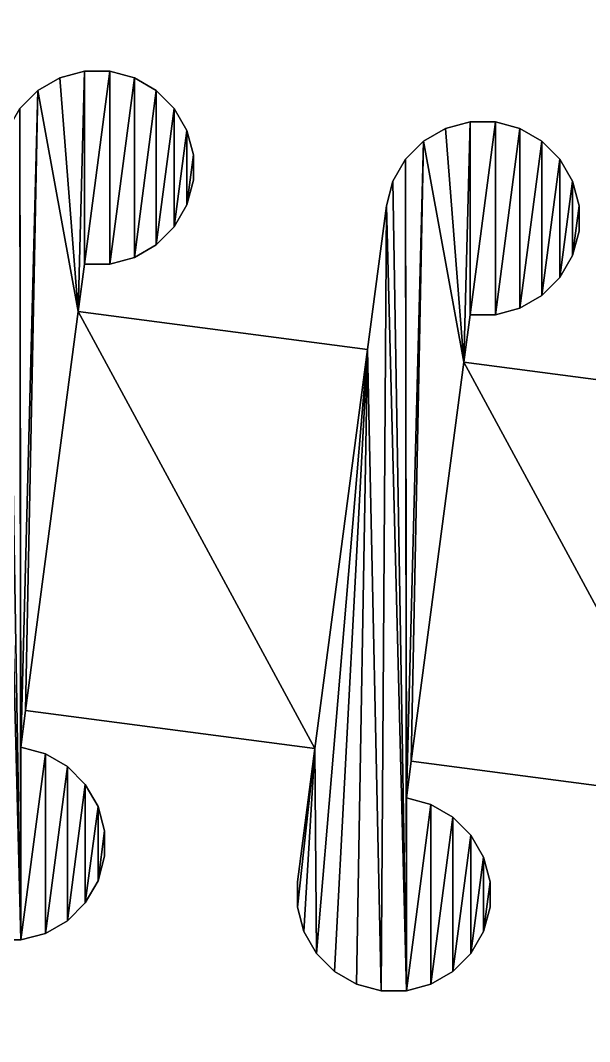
# Model space of a CAD drawing. Extents: x 0 to 187, y 0 to 177.
# Drawn here: x 27.15 to 44.71, y 0.05 to 31.54 of the extents above; entities that cross this region are included whole.
import ezdxf

# ---------------------------------------------------------------- set-up
doc = ezdxf.new("R2010")
doc.units = 0
doc.header["$LTSCALE"] = 25.4
doc.layers.get('0').update_dxf_attribs({"color": 13, "linetype": 'CONTINUOUS'})

# ---------------------------------------------------------------- blocks, each defined once
blk = doc.blocks.new('MASK_STRAP_4')
at = {"color": 0}
for p, q in [((29.122, 29.978), (29.122, 29.978, 2)), ((29.122, 29.978), (29.122, 29.978, 2)), ((29.905, 29.978), (29.905, 29.978, 2)), ((29.905, 29.978), (29.905, 29.978, 2)), ((28.366, 29.776), (28.366, 29.776, 2)), ((28.366, 29.776), (28.366, 29.776, 2)), ((30.662, 29.776), (30.662, 29.776, 2)), ((30.662, 29.776), (30.662, 29.776, 2)), ((27.687, 29.384), (27.687, 29.384, 2)), ((27.687, 29.384), (27.687, 29.384, 2)), ((31.34, 29.384), (31.34, 29.384, 2)), ((31.34, 29.384), (31.34, 29.384, 2)), ((31.894, 28.83), (31.894, 28.83, 2)), ((31.894, 28.83), (31.894, 28.83, 2)), ((41.019, 28.412), (41.019, 28.412, 2)), ((41.019, 28.412), (41.019, 28.412, 2)), ((41.803, 28.412), (41.803, 28.412, 2)), ((41.803, 28.412), (41.803, 28.412, 2)), ((32.285, 28.152), (32.285, 28.152, 2)), ((32.285, 28.152), (32.285, 28.152, 2)), ((40.263, 28.209), (40.263, 28.209, 2)), ((40.263, 28.209), (40.263, 28.209, 2)), ((42.559, 28.209), (42.559, 28.209, 2)), ((42.559, 28.209), (42.559, 28.209, 2)), ((39.585, 27.818), (39.585, 27.818, 2)), ((39.585, 27.818), (39.585, 27.818, 2)), ((43.237, 27.818), (43.237, 27.818, 2)), ((43.237, 27.818), (43.237, 27.818, 2)), ((32.488, 27.396), (32.488, 27.396, 2)), ((32.488, 27.396), (32.488, 27.396, 2)), ((39.031, 27.264), (39.031, 27.264, 2)), ((39.031, 27.264), (39.031, 27.264, 2)), ((43.791, 27.264), (43.791, 27.264, 2)), ((43.791, 27.264), (43.791, 27.264, 2)), ((32.488, 26.613), (32.488, 26.613, 2)), ((32.488, 26.613), (32.488, 26.613, 2)), ((38.639, 26.586), (38.639, 26.586, 2)), ((38.639, 26.586), (38.639, 26.586, 2)), ((44.183, 26.586), (44.183, 26.586, 2)), ((44.183, 26.586), (44.183, 26.586, 2)), ((32.285, 25.856), (32.285, 25.856, 2)), ((32.285, 25.856), (32.285, 25.856, 2)), ((38.437, 25.829), (38.437, 25.829, 2)), ((38.437, 25.829), (38.437, 25.829, 2)), ((44.385, 25.829), (44.385, 25.829, 2)), ((44.385, 25.829), (44.385, 25.829, 2)), ((31.894, 25.178), (31.894, 25.178, 2)), ((31.894, 25.178), (31.894, 25.178, 2)), ((44.385, 25.046), (44.385, 25.046, 2)), ((44.385, 25.046), (44.385, 25.046, 2)), ((31.34, 24.624), (31.34, 24.624, 2)), ((31.34, 24.624), (31.34, 24.624, 2)), ((44.183, 24.29), (44.183, 24.29, 2)), ((44.183, 24.29), (44.183, 24.29, 2)), ((29.122, 24.03), (29.122, 24.03, 2)), ((29.122, 24.03), (29.122, 24.03, 2)), ((29.905, 24.03), (29.905, 24.03, 2)), ((29.905, 24.03), (29.905, 24.03, 2)), ((30.662, 24.232), (30.662, 24.232, 2)), ((30.662, 24.232), (30.662, 24.232, 2)), ((43.791, 23.612), (43.791, 23.612, 2)), ((43.791, 23.612), (43.791, 23.612, 2)), ((43.237, 23.058), (43.237, 23.058, 2)), ((43.237, 23.058), (43.237, 23.058, 2)), ((28.929, 22.566, 1), (27.309, 10.261, 1)), ((28.929, 22.566, 2), (27.309, 10.261, 2)), ((28.929, 22.566, 2), (27.309, 10.261, 2)), ((28.929, 22.566, 1), (27.309, 10.261, 1)), ((28.929, 22.566), (28.929, 22.566, 1)), ((28.929, 22.566), (28.929, 22.566, 1)), ((41.019, 22.463), (41.019, 22.463, 2)), ((41.019, 22.463), (41.019, 22.463, 2)), ((41.803, 22.463), (41.803, 22.463, 2)), ((41.803, 22.463), (41.803, 22.463, 2)), ((42.559, 22.666), (42.559, 22.666, 2)), ((42.559, 22.666), (42.559, 22.666, 2)), ((37.853, 21.394, 1), (36.233, 9.09, 1)), ((37.853, 21.394, 2), (36.233, 9.09, 2)), ((37.853, 21.394, 1), (36.233, 9.09, 1)), ((37.853, 21.394, 2), (36.233, 9.09, 2)), ((37.853, 21.394), (37.853, 21.394, 1)), ((37.853, 21.394), (37.853, 21.394, 1)), ((40.827, 21.004, 1), (39.207, 8.699, 1)), ((40.827, 21.004, 2), (39.207, 8.699, 2)), ((40.827, 21.004, 2), (39.207, 8.699, 2)), ((40.827, 21.004, 1), (39.207, 8.699, 1)), ((40.827, 21.004), (40.827, 21.004, 1)), ((40.827, 21.004), (40.827, 21.004, 1)), ((27.309, 10.261), (27.309, 10.261, 1)), ((27.309, 10.261), (27.309, 10.261, 1)), ((27.161, 9.13), (27.161, 9.13, 2)), ((27.161, 9.13), (27.161, 9.13, 2)), ((27.917, 8.928), (27.917, 8.928, 2)), ((27.917, 8.928), (27.917, 8.928, 2)), ((36.233, 9.09), (36.233, 9.09, 1)), ((36.233, 9.09), (36.233, 9.09, 1)), ((28.595, 8.536), (28.595, 8.536, 2)), ((28.595, 8.536), (28.595, 8.536, 2)), ((39.207, 8.699), (39.207, 8.699, 1)), ((39.207, 8.699), (39.207, 8.699, 1)), ((29.149, 7.982), (29.149, 7.982, 2)), ((29.149, 7.982), (29.149, 7.982, 2)), ((39.058, 7.564), (39.058, 7.564, 2)), ((39.058, 7.564), (39.058, 7.564, 2)), ((29.541, 7.304), (29.541, 7.304, 2)), ((29.541, 7.304), (29.541, 7.304, 2)), ((39.814, 7.361), (39.814, 7.361, 2)), ((39.814, 7.361), (39.814, 7.361, 2)), ((40.493, 6.97), (40.493, 6.97, 2)), ((40.493, 6.97), (40.493, 6.97, 2)), ((29.743, 6.547), (29.743, 6.547, 2)), ((29.743, 6.547), (29.743, 6.547, 2)), ((41.046, 6.416), (41.046, 6.416, 2)), ((41.046, 6.416), (41.046, 6.416, 2)), ((29.743, 5.764), (29.743, 5.764, 2)), ((29.743, 5.764), (29.743, 5.764, 2)), ((41.438, 5.738), (41.438, 5.738, 2)), ((41.438, 5.738), (41.438, 5.738, 2)), ((29.541, 5.008), (29.541, 5.008, 2)), ((29.541, 5.008), (29.541, 5.008, 2)), ((35.692, 4.981), (35.692, 4.981, 2)), ((35.692, 4.981), (35.692, 4.981, 2)), ((41.641, 4.981), (41.641, 4.981, 2)), ((41.641, 4.981), (41.641, 4.981, 2)), ((29.149, 4.33), (29.149, 4.33, 2)), ((29.149, 4.33), (29.149, 4.33, 2)), ((35.692, 4.198), (35.692, 4.198, 2)), ((35.692, 4.198), (35.692, 4.198, 2)), ((41.641, 4.198), (41.641, 4.198, 2)), ((41.641, 4.198), (41.641, 4.198, 2)), ((28.595, 3.776), (28.595, 3.776, 2)), ((28.595, 3.776), (28.595, 3.776, 2)), ((27.161, 3.182), (27.161, 3.182, 2)), ((27.161, 3.182), (27.161, 3.182, 2)), ((27.917, 3.384), (27.917, 3.384, 2)), ((27.917, 3.384), (27.917, 3.384, 2)), ((35.895, 3.442), (35.895, 3.442, 2)), ((35.895, 3.442), (35.895, 3.442, 2)), ((41.438, 3.442), (41.438, 3.442, 2)), ((41.438, 3.442), (41.438, 3.442, 2)), ((36.286, 2.763), (36.286, 2.763, 2)), ((36.286, 2.763), (36.286, 2.763, 2)), ((41.046, 2.763), (41.046, 2.763, 2)), ((41.046, 2.763), (41.046, 2.763, 2)), ((36.84, 2.21), (36.84, 2.21, 2)), ((36.84, 2.21), (36.84, 2.21, 2)), ((40.493, 2.21), (40.493, 2.21, 2)), ((40.493, 2.21), (40.493, 2.21, 2)), ((37.518, 1.818), (37.518, 1.818, 2)), ((37.518, 1.818), (37.518, 1.818, 2)), ((38.275, 1.615), (38.275, 1.615, 2)), ((38.275, 1.615), (38.275, 1.615, 2)), ((39.058, 1.615), (39.058, 1.615, 2)), ((39.058, 1.615), (39.058, 1.615, 2)), ((39.814, 1.818), (39.814, 1.818, 2)), ((39.814, 1.818), (39.814, 1.818, 2))]:
    blk.add_line(p, q, dxfattribs=at)
mesh = blk.add_polyface(dxfattribs=at)
corners = [(17.225, 31.545), (17.031, 24.128), (16.468, 31.342), (17.225, 25.596), (18.008, 31.545), (18.008, 25.596), (18.764, 31.342), (18.764, 25.799), (19.443, 30.95), (19.443, 26.19), (19.996, 30.397), (19.996, 26.744), (20.388, 29.718), (20.388, 27.422), (20.591, 28.962), (20.591, 28.179), (29.122, 29.978), (28.929, 22.566), (28.366, 29.776), (29.122, 24.03), (29.905, 29.978), (29.905, 24.03), (30.662, 29.776), (30.662, 24.232), (31.34, 29.384), (31.34, 24.624), (31.894, 28.83), (31.894, 25.178), (15.412, 11.823), (24.335, 10.652), (25.955, 22.956), (24.389, 4.33), (24.943, 3.776), (25.621, 3.384), (26.377, 3.182), (26.539, 27.396), (27.161, 3.182), (26.742, 28.152), (27.134, 28.83), (27.161, 9.13), (27.917, 8.928), (27.917, 3.384), (28.595, 8.536), (28.595, 3.776), (29.149, 7.982), (29.149, 4.33), (29.541, 7.304), (29.541, 5.008), (29.743, 6.547), (29.743, 5.764), (23.795, 5.764), (23.795, 6.547), (23.997, 5.008), (27.687, 29.384), (27.309, 10.261), (36.233, 9.09), (16.02, 4.951), (16.698, 10.102), (16.698, 5.342), (17.252, 9.549), (17.252, 5.896), (17.643, 8.87), (17.643, 6.574), (17.846, 8.114), (17.846, 7.331)]
mesh.append_faces([[corners[k] for k in face] for face in [(13, 14, 15), (47, 48, 49), (29, 50, 51), (62, 63, 64)]], dxfattribs={"vtx0": -1, "color": 0})
mesh.append_faces([[corners[k] for k in face] for face in [(0, 1, 2), (1, 0, 3), (3, 4, 5), (5, 6, 7), (7, 8, 9), (9, 10, 11), (11, 12, 13), (16, 17, 18), (17, 16, 19), (19, 20, 21), (21, 22, 23), (23, 24, 25), (25, 26, 27), (28, 1, 29), (31, 30, 32), (32, 30, 33), (33, 30, 34), (34, 35, 36), (36, 40, 41), (41, 42, 43), (43, 44, 45), (45, 46, 47), (50, 29, 52), (52, 29, 31), (53, 39, 38), (39, 53, 54), (54, 17, 55), (56, 57, 58), (58, 59, 60), (60, 61, 62)]], dxfattribs={"vtx0": -1, "vtx1": -1, "color": 0})
mesh.append_faces([[corners[k] for k in face] for face in [(29, 30, 31), (36, 38, 39), (54, 53, 17)]], dxfattribs={"vtx0": -1, "vtx1": -1, "vtx2": -1, "color": 0})
mesh.append_faces([[corners[k] for k in face] for face in [(3, 0, 4), (5, 4, 6), (7, 6, 8), (9, 8, 10), (11, 10, 12), (13, 12, 14), (19, 16, 20), (21, 20, 22), (23, 22, 24), (25, 24, 26), (29, 1, 30), (34, 30, 35), (36, 35, 37), (36, 37, 38), (36, 39, 40), (41, 40, 42), (43, 42, 44), (45, 44, 46), (47, 46, 48), (17, 53, 18), (58, 57, 59), (60, 59, 61), (62, 61, 63)]], dxfattribs={"vtx0": -1, "vtx2": -1, "color": 0})
mesh = blk.add_polyface(dxfattribs=at)
corners = [(27.161, 9.13, 2), (27.687, 29.384, 2), (27.134, 28.83, 2), (27.309, 10.261, 2), (28.929, 22.566, 2), (28.366, 29.776, 2), (29.122, 29.978, 2), (29.122, 24.03, 2), (29.905, 29.978, 2), (29.905, 24.03, 2), (30.662, 29.776, 2), (30.662, 24.232, 2), (31.34, 29.384, 2), (31.34, 24.624, 2), (31.894, 28.83, 2), (31.894, 25.178, 2), (32.285, 28.152, 2), (32.285, 25.856, 2), (32.488, 27.396, 2), (32.488, 26.613, 2), (23.795, 5.764, 2), (24.335, 10.652, 2), (23.795, 6.547, 2), (23.997, 5.008, 2), (24.389, 4.33, 2), (25.955, 22.956, 2), (24.943, 3.776, 2), (25.621, 3.384, 2), (26.377, 3.182, 2), (26.539, 27.396, 2), (27.161, 3.182, 2), (26.742, 28.152, 2), (27.917, 8.928, 2), (27.917, 3.384, 2), (28.595, 8.536, 2), (28.595, 3.776, 2), (29.149, 7.982, 2), (29.149, 4.33, 2), (29.541, 7.304, 2), (29.541, 5.008, 2), (29.743, 6.547, 2), (29.743, 5.764, 2)]
mesh.append_faces([[corners[k] for k in face] for face in [(18, 17, 19), (20, 21, 22), (40, 39, 41)]], dxfattribs={"vtx0": -1, "color": 0})
mesh.append_faces([[corners[k] for k in face] for face in [(1, 4, 5), (5, 4, 6), (6, 7, 8), (8, 9, 10), (10, 11, 12), (12, 13, 14), (14, 15, 16), (16, 17, 18), (21, 24, 25), (25, 28, 29), (29, 30, 31), (31, 30, 2), (0, 30, 32), (32, 33, 34), (34, 35, 36), (36, 37, 38), (38, 39, 40)]], dxfattribs={"vtx0": -1, "vtx1": -1, "color": 0})
mesh.append_faces([[corners[k] for k in face] for face in [(2, 30, 0)]], dxfattribs={"vtx0": -1, "vtx1": -1, "vtx2": -1, "color": 0})
mesh.append_faces([[corners[k] for k in face] for face in [(0, 1, 2), (1, 0, 3), (1, 3, 4), (6, 4, 7), (8, 7, 9), (10, 9, 11), (12, 11, 13), (14, 13, 15), (16, 15, 17), (21, 20, 23), (21, 23, 24), (25, 24, 26), (25, 26, 27), (25, 27, 28), (29, 28, 30), (32, 30, 33), (34, 33, 35), (36, 35, 37), (38, 37, 39)]], dxfattribs={"vtx0": -1, "vtx2": -1, "color": 0})
mesh = blk.add_polyface(dxfattribs=at)
corners = [(28.366, 29.776, 2), (29.122, 29.978), (28.366, 29.776), (29.122, 29.978, 2)]
mesh.append_faces([[corners[k] for k in face] for face in [(0, 1, 2), (1, 0, 3)]], dxfattribs={"vtx0": -1, "color": 0})
mesh = blk.add_polyface(dxfattribs=at)
corners = [(29.122, 29.978, 2), (29.905, 29.978), (29.122, 29.978), (29.905, 29.978, 2)]
mesh.append_faces([[corners[k] for k in face] for face in [(0, 1, 2), (1, 0, 3)]], dxfattribs={"vtx0": -1, "color": 0})
mesh = blk.add_polyface(dxfattribs=at)
corners = [(29.905, 29.978, 2), (30.662, 29.776), (29.905, 29.978), (30.662, 29.776, 2)]
mesh.append_faces([[corners[k] for k in face] for face in [(0, 1, 2), (1, 0, 3)]], dxfattribs={"vtx0": -1, "color": 0})
mesh = blk.add_polyface(dxfattribs=at)
corners = [(27.687, 29.384, 2), (28.366, 29.776), (27.687, 29.384), (28.366, 29.776, 2)]
mesh.append_faces([[corners[k] for k in face] for face in [(0, 1, 2), (1, 0, 3)]], dxfattribs={"vtx0": -1, "color": 0})
mesh = blk.add_polyface(dxfattribs=at)
corners = [(30.662, 29.776, 2), (31.34, 29.384), (30.662, 29.776), (31.34, 29.384, 2)]
mesh.append_faces([[corners[k] for k in face] for face in [(0, 1, 2), (1, 0, 3)]], dxfattribs={"vtx0": -1, "color": 0})
mesh = blk.add_polyface(dxfattribs=at)
corners = [(27.687, 29.384, 2), (27.134, 28.83), (27.134, 28.83, 2), (27.687, 29.384)]
mesh.append_faces([[corners[k] for k in face] for face in [(0, 1, 2), (1, 0, 3)]], dxfattribs={"vtx0": -1, "color": 0})
mesh = blk.add_polyface(dxfattribs=at)
corners = [(31.34, 29.384, 2), (31.894, 28.83), (31.34, 29.384), (31.894, 28.83, 2)]
mesh.append_faces([[corners[k] for k in face] for face in [(0, 1, 2), (1, 0, 3)]], dxfattribs={"vtx0": -1, "color": 0})
mesh = blk.add_polyface(dxfattribs=at)
corners = [(31.894, 25.178), (31.894, 28.83), (32.285, 28.152), (32.285, 25.856), (32.488, 27.396), (32.488, 26.613), (41.019, 28.412), (40.827, 21.004), (40.263, 28.209), (41.019, 22.463), (41.803, 28.412), (41.803, 22.463), (42.559, 28.209), (42.559, 22.666), (43.237, 27.818), (43.237, 23.058), (43.791, 27.264), (43.791, 23.612), (44.183, 26.586), (44.183, 24.29), (44.385, 25.829), (44.385, 25.046), (36.233, 9.09), (28.929, 22.566), (37.853, 21.394), (36.286, 2.763), (36.84, 2.21), (37.518, 1.818), (38.275, 1.615), (38.437, 25.829), (39.058, 1.615), (38.639, 26.586), (39.031, 27.264), (39.058, 7.564), (39.814, 7.361), (39.814, 1.818), (40.493, 6.97), (40.493, 2.21), (41.046, 6.416), (41.046, 2.763), (41.438, 5.738), (41.438, 3.442), (41.641, 4.981), (41.641, 4.198), (35.692, 4.198), (35.692, 4.981), (35.895, 3.442), (39.585, 27.818), (39.207, 8.699), (48.131, 7.527), (49.751, 19.832), (48.184, 1.197), (48.737, 0.643), (49.416, 0.252), (50.172, 0.049), (50.334, 24.263), (50.955, 0.049), (50.537, 25.02), (50.928, 25.698), (50.955, 5.998), (47.589, 2.632), (47.589, 3.415), (47.792, 1.875)]
mesh.append_faces([[corners[k] for k in face] for face in [(3, 4, 5), (19, 20, 21), (41, 42, 43), (22, 44, 45), (49, 60, 61)]], dxfattribs={"vtx0": -1, "color": 0})
mesh.append_faces([[corners[k] for k in face] for face in [(0, 2, 3), (6, 7, 8), (7, 6, 9), (9, 10, 11), (11, 12, 13), (13, 14, 15), (15, 16, 17), (17, 18, 19), (25, 24, 26), (26, 24, 27), (27, 24, 28), (28, 29, 30), (30, 34, 35), (35, 36, 37), (37, 38, 39), (39, 40, 41), (44, 22, 46), (46, 22, 25), (47, 33, 32), (33, 47, 48), (48, 7, 49), (51, 50, 52), (52, 50, 53), (53, 50, 54), (54, 55, 56), (60, 49, 62), (62, 49, 51)]], dxfattribs={"vtx0": -1, "vtx1": -1, "color": 0})
mesh.append_faces([[corners[k] for k in face] for face in [(22, 24, 25), (30, 32, 33), (48, 47, 7), (49, 50, 51), (56, 58, 59)]], dxfattribs={"vtx0": -1, "vtx1": -1, "vtx2": -1, "color": 0})
mesh.append_faces([[corners[k] for k in face] for face in [(0, 1, 2), (3, 2, 4), (9, 6, 10), (11, 10, 12), (13, 12, 14), (15, 14, 16), (17, 16, 18), (19, 18, 20), (22, 23, 24), (28, 24, 29), (30, 29, 31), (30, 31, 32), (30, 33, 34), (35, 34, 36), (37, 36, 38), (39, 38, 40), (41, 40, 42), (7, 47, 8), (49, 7, 50), (54, 50, 55), (56, 55, 57), (56, 57, 58)]], dxfattribs={"vtx0": -1, "vtx2": -1, "color": 0})
mesh = blk.add_polyface(dxfattribs=at)
corners = [(31.894, 28.83), (32.285, 28.152, 2), (32.285, 28.152), (31.894, 28.83, 2)]
mesh.append_faces([[corners[k] for k in face] for face in [(0, 1, 2), (1, 0, 3)]], dxfattribs={"vtx0": -1, "color": 0})
mesh = blk.add_polyface(dxfattribs=at)
corners = [(39.058, 7.564, 2), (39.585, 27.818, 2), (39.031, 27.264, 2), (39.207, 8.699, 2), (40.827, 21.004, 2), (40.263, 28.209, 2), (41.019, 28.412, 2), (41.019, 22.463, 2), (41.803, 28.412, 2), (41.803, 22.463, 2), (42.559, 28.209, 2), (42.559, 22.666, 2), (43.237, 27.818, 2), (43.237, 23.058, 2), (43.791, 27.264, 2), (43.791, 23.612, 2), (44.183, 26.586, 2), (44.183, 24.29, 2), (44.385, 25.829, 2), (44.385, 25.046, 2), (35.692, 4.198, 2), (36.233, 9.09, 2), (35.692, 4.981, 2), (35.895, 3.442, 2), (36.286, 2.763, 2), (37.853, 21.394, 2), (36.84, 2.21, 2), (37.518, 1.818, 2), (38.275, 1.615, 2), (38.437, 25.829, 2), (39.058, 1.615, 2), (38.639, 26.586, 2), (39.814, 7.361, 2), (39.814, 1.818, 2), (40.493, 6.97, 2), (40.493, 2.21, 2), (41.046, 6.416, 2), (41.046, 2.763, 2), (41.438, 5.738, 2), (41.438, 3.442, 2), (41.641, 4.981, 2), (41.641, 4.198, 2)]
mesh.append_faces([[corners[k] for k in face] for face in [(18, 17, 19), (20, 21, 22), (40, 39, 41)]], dxfattribs={"vtx0": -1, "color": 0})
mesh.append_faces([[corners[k] for k in face] for face in [(1, 4, 5), (5, 4, 6), (6, 7, 8), (8, 9, 10), (10, 11, 12), (12, 13, 14), (14, 15, 16), (16, 17, 18), (21, 24, 25), (25, 28, 29), (29, 30, 31), (31, 30, 2), (0, 30, 32), (32, 33, 34), (34, 35, 36), (36, 37, 38), (38, 39, 40)]], dxfattribs={"vtx0": -1, "vtx1": -1, "color": 0})
mesh.append_faces([[corners[k] for k in face] for face in [(2, 30, 0)]], dxfattribs={"vtx0": -1, "vtx1": -1, "vtx2": -1, "color": 0})
mesh.append_faces([[corners[k] for k in face] for face in [(0, 1, 2), (1, 0, 3), (1, 3, 4), (6, 4, 7), (8, 7, 9), (10, 9, 11), (12, 11, 13), (14, 13, 15), (16, 15, 17), (21, 20, 23), (21, 23, 24), (25, 24, 26), (25, 26, 27), (25, 27, 28), (29, 28, 30), (32, 30, 33), (34, 33, 35), (36, 35, 37), (38, 37, 39)]], dxfattribs={"vtx0": -1, "vtx2": -1, "color": 0})
mesh = blk.add_polyface(dxfattribs=at)
corners = [(40.263, 28.209, 2), (41.019, 28.412), (40.263, 28.209), (41.019, 28.412, 2)]
mesh.append_faces([[corners[k] for k in face] for face in [(0, 1, 2), (1, 0, 3)]], dxfattribs={"vtx0": -1, "color": 0})
mesh = blk.add_polyface(dxfattribs=at)
corners = [(41.019, 28.412, 2), (41.803, 28.412), (41.019, 28.412), (41.803, 28.412, 2)]
mesh.append_faces([[corners[k] for k in face] for face in [(0, 1, 2), (1, 0, 3)]], dxfattribs={"vtx0": -1, "color": 0})
mesh = blk.add_polyface(dxfattribs=at)
corners = [(41.803, 28.412, 2), (42.559, 28.209), (41.803, 28.412), (42.559, 28.209, 2)]
mesh.append_faces([[corners[k] for k in face] for face in [(0, 1, 2), (1, 0, 3)]], dxfattribs={"vtx0": -1, "color": 0})
mesh = blk.add_polyface(dxfattribs=at)
corners = [(32.285, 28.152), (32.488, 27.396, 2), (32.488, 27.396), (32.285, 28.152, 2)]
mesh.append_faces([[corners[k] for k in face] for face in [(0, 1, 2), (1, 0, 3)]], dxfattribs={"vtx0": -1, "color": 0})
mesh = blk.add_polyface(dxfattribs=at)
corners = [(39.585, 27.818, 2), (40.263, 28.209), (39.585, 27.818), (40.263, 28.209, 2)]
mesh.append_faces([[corners[k] for k in face] for face in [(0, 1, 2), (1, 0, 3)]], dxfattribs={"vtx0": -1, "color": 0})
mesh = blk.add_polyface(dxfattribs=at)
corners = [(42.559, 28.209, 2), (43.237, 27.818), (42.559, 28.209), (43.237, 27.818, 2)]
mesh.append_faces([[corners[k] for k in face] for face in [(0, 1, 2), (1, 0, 3)]], dxfattribs={"vtx0": -1, "color": 0})
mesh = blk.add_polyface(dxfattribs=at)
corners = [(39.585, 27.818, 2), (39.031, 27.264), (39.031, 27.264, 2), (39.585, 27.818)]
mesh.append_faces([[corners[k] for k in face] for face in [(0, 1, 2), (1, 0, 3)]], dxfattribs={"vtx0": -1, "color": 0})
mesh = blk.add_polyface(dxfattribs=at)
corners = [(43.237, 27.818, 2), (43.791, 27.264), (43.237, 27.818), (43.791, 27.264, 2)]
mesh.append_faces([[corners[k] for k in face] for face in [(0, 1, 2), (1, 0, 3)]], dxfattribs={"vtx0": -1, "color": 0})
mesh = blk.add_polyface(dxfattribs=at)
corners = [(32.488, 27.396), (32.488, 26.613, 2), (32.488, 26.613), (32.488, 27.396, 2)]
mesh.append_faces([[corners[k] for k in face] for face in [(0, 1, 2), (1, 0, 3)]], dxfattribs={"vtx0": -1, "color": 0})
mesh = blk.add_polyface(dxfattribs=at)
corners = [(39.031, 27.264, 2), (38.639, 26.586), (38.639, 26.586, 2), (39.031, 27.264)]
mesh.append_faces([[corners[k] for k in face] for face in [(0, 1, 2), (1, 0, 3)]], dxfattribs={"vtx0": -1, "color": 0})
mesh = blk.add_polyface(dxfattribs=at)
corners = [(43.791, 27.264), (44.183, 26.586, 2), (44.183, 26.586), (43.791, 27.264, 2)]
mesh.append_faces([[corners[k] for k in face] for face in [(0, 1, 2), (1, 0, 3)]], dxfattribs={"vtx0": -1, "color": 0})
mesh = blk.add_polyface(dxfattribs=at)
corners = [(32.488, 26.613), (32.285, 25.856, 2), (32.285, 25.856), (32.488, 26.613, 2)]
mesh.append_faces([[corners[k] for k in face] for face in [(0, 1, 2), (1, 0, 3)]], dxfattribs={"vtx0": -1, "color": 0})
mesh = blk.add_polyface(dxfattribs=at)
corners = [(38.639, 26.586, 2), (38.437, 25.829), (38.437, 25.829, 2), (38.639, 26.586)]
mesh.append_faces([[corners[k] for k in face] for face in [(0, 1, 2), (1, 0, 3)]], dxfattribs={"vtx0": -1, "color": 0})
mesh = blk.add_polyface(dxfattribs=at)
corners = [(44.183, 26.586), (44.385, 25.829, 2), (44.385, 25.829), (44.183, 26.586, 2)]
mesh.append_faces([[corners[k] for k in face] for face in [(0, 1, 2), (1, 0, 3)]], dxfattribs={"vtx0": -1, "color": 0})
mesh = blk.add_polyface(dxfattribs=at)
corners = [(32.285, 25.856), (31.894, 25.178, 2), (31.894, 25.178), (32.285, 25.856, 2)]
mesh.append_faces([[corners[k] for k in face] for face in [(0, 1, 2), (1, 0, 3)]], dxfattribs={"vtx0": -1, "color": 0})
mesh = blk.add_polyface(dxfattribs=at)
corners = [(37.853, 21.394, 2), (36.233, 9.09, 1), (36.233, 9.09, 2), (37.853, 21.394, 1), (38.437, 25.829, 2), (37.853, 21.394), (38.437, 25.829), (35.692, 4.981), (35.692, 4.981, 2), (36.233, 9.09)]
mesh.append_faces([[corners[k] for k in face] for face in [(5, 4, 6), (2, 7, 8)]], dxfattribs={"vtx0": -1, "color": 0})
mesh.append_faces([[corners[k] for k in face] for face in [(0, 1, 2), (1, 0, 3), (3, 4, 5), (7, 2, 9), (9, 2, 1)]], dxfattribs={"vtx0": -1, "vtx1": -1, "color": 0})
mesh.append_faces([[corners[k] for k in face] for face in [(3, 0, 4)]], dxfattribs={"vtx0": -1, "vtx2": -1, "color": 0})
mesh = blk.add_polyface(dxfattribs=at)
corners = [(44.385, 25.829), (44.385, 25.046, 2), (44.385, 25.046), (44.385, 25.829, 2)]
mesh.append_faces([[corners[k] for k in face] for face in [(0, 1, 2), (1, 0, 3)]], dxfattribs={"vtx0": -1, "color": 0})
mesh = blk.add_polyface(dxfattribs=at)
corners = [(31.894, 25.178), (31.34, 24.624, 2), (31.34, 24.624), (31.894, 25.178, 2)]
mesh.append_faces([[corners[k] for k in face] for face in [(0, 1, 2), (1, 0, 3)]], dxfattribs={"vtx0": -1, "color": 0})
mesh = blk.add_polyface(dxfattribs=at)
corners = [(44.385, 25.046), (44.183, 24.29, 2), (44.183, 24.29), (44.385, 25.046, 2)]
mesh.append_faces([[corners[k] for k in face] for face in [(0, 1, 2), (1, 0, 3)]], dxfattribs={"vtx0": -1, "color": 0})
mesh = blk.add_polyface(dxfattribs=at)
corners = [(31.34, 24.624, 2), (30.662, 24.232), (31.34, 24.624), (30.662, 24.232, 2)]
mesh.append_faces([[corners[k] for k in face] for face in [(0, 1, 2), (1, 0, 3)]], dxfattribs={"vtx0": -1, "color": 0})
mesh = blk.add_polyface(dxfattribs=at)
corners = [(44.183, 24.29), (43.791, 23.612, 2), (43.791, 23.612), (44.183, 24.29, 2)]
mesh.append_faces([[corners[k] for k in face] for face in [(0, 1, 2), (1, 0, 3)]], dxfattribs={"vtx0": -1, "color": 0})
mesh = blk.add_polyface(dxfattribs=at)
corners = [(29.122, 24.03), (28.929, 22.566, 1), (28.929, 22.566), (28.929, 22.566, 2), (29.122, 24.03, 2), (27.309, 10.261), (27.161, 9.13, 2), (27.161, 9.13), (27.309, 10.261, 2), (27.309, 10.261, 1)]
mesh.append_faces([[corners[k] for k in face] for face in [(0, 1, 2), (3, 0, 4), (5, 6, 7)]], dxfattribs={"vtx0": -1, "color": 0})
mesh.append_faces([[corners[k] for k in face] for face in [(6, 5, 8), (8, 1, 3)]], dxfattribs={"vtx0": -1, "vtx1": -1, "color": 0})
mesh.append_faces([[corners[k] for k in face] for face in [(1, 0, 3)]], dxfattribs={"vtx0": -1, "vtx1": -1, "vtx2": -1, "color": 0})
mesh.append_faces([[corners[k] for k in face] for face in [(8, 5, 9), (8, 9, 1)]], dxfattribs={"vtx0": -1, "vtx2": -1, "color": 0})
mesh = blk.add_polyface(dxfattribs=at)
corners = [(29.905, 24.03, 2), (29.122, 24.03), (29.905, 24.03), (29.122, 24.03, 2)]
mesh.append_faces([[corners[k] for k in face] for face in [(0, 1, 2), (1, 0, 3)]], dxfattribs={"vtx0": -1, "color": 0})
mesh = blk.add_polyface(dxfattribs=at)
corners = [(30.662, 24.232, 2), (29.905, 24.03), (30.662, 24.232), (29.905, 24.03, 2)]
mesh.append_faces([[corners[k] for k in face] for face in [(0, 1, 2), (1, 0, 3)]], dxfattribs={"vtx0": -1, "color": 0})
mesh = blk.add_polyface(dxfattribs=at)
corners = [(43.791, 23.612), (43.237, 23.058, 2), (43.237, 23.058), (43.791, 23.612, 2)]
mesh.append_faces([[corners[k] for k in face] for face in [(0, 1, 2), (1, 0, 3)]], dxfattribs={"vtx0": -1, "color": 0})
mesh = blk.add_polyface(dxfattribs=at)
corners = [(43.237, 23.058, 2), (42.559, 22.666), (43.237, 23.058), (42.559, 22.666, 2)]
mesh.append_faces([[corners[k] for k in face] for face in [(0, 1, 2), (1, 0, 3)]], dxfattribs={"vtx0": -1, "color": 0})
mesh = blk.add_polyface(dxfattribs=at)
corners = [(36.233, 9.09, 1), (28.929, 22.566, 1), (27.309, 10.261, 1), (37.853, 21.394, 1)]
mesh.append_faces([[corners[k] for k in face] for face in [(0, 1, 2), (1, 0, 3)]], dxfattribs={"vtx0": -1, "color": 0})
mesh = blk.add_polyface(dxfattribs=at)
corners = [(28.929, 22.566, 1), (37.853, 21.394), (28.929, 22.566), (37.853, 21.394, 1)]
mesh.append_faces([[corners[k] for k in face] for face in [(0, 1, 2), (1, 0, 3)]], dxfattribs={"vtx0": -1, "color": 0})
mesh = blk.add_polyface(dxfattribs=at)
corners = [(41.019, 22.463), (40.827, 21.004, 1), (40.827, 21.004), (40.827, 21.004, 2), (41.019, 22.463, 2), (39.207, 8.699), (39.058, 7.564, 2), (39.058, 7.564), (39.207, 8.699, 2), (39.207, 8.699, 1)]
mesh.append_faces([[corners[k] for k in face] for face in [(0, 1, 2), (3, 0, 4), (5, 6, 7)]], dxfattribs={"vtx0": -1, "color": 0})
mesh.append_faces([[corners[k] for k in face] for face in [(6, 5, 8), (8, 1, 3)]], dxfattribs={"vtx0": -1, "vtx1": -1, "color": 0})
mesh.append_faces([[corners[k] for k in face] for face in [(1, 0, 3)]], dxfattribs={"vtx0": -1, "vtx1": -1, "vtx2": -1, "color": 0})
mesh.append_faces([[corners[k] for k in face] for face in [(8, 5, 9), (8, 9, 1)]], dxfattribs={"vtx0": -1, "vtx2": -1, "color": 0})
mesh = blk.add_polyface(dxfattribs=at)
corners = [(41.803, 22.463, 2), (41.019, 22.463), (41.803, 22.463), (41.019, 22.463, 2)]
mesh.append_faces([[corners[k] for k in face] for face in [(0, 1, 2), (1, 0, 3)]], dxfattribs={"vtx0": -1, "color": 0})
mesh = blk.add_polyface(dxfattribs=at)
corners = [(42.559, 22.666, 2), (41.803, 22.463), (42.559, 22.666), (41.803, 22.463, 2)]
mesh.append_faces([[corners[k] for k in face] for face in [(0, 1, 2), (1, 0, 3)]], dxfattribs={"vtx0": -1, "color": 0})
mesh = blk.add_polyface(dxfattribs=at)
corners = [(48.131, 7.527, 1), (40.827, 21.004, 1), (39.207, 8.699, 1), (49.751, 19.832, 1)]
mesh.append_faces([[corners[k] for k in face] for face in [(0, 1, 2), (1, 0, 3)]], dxfattribs={"vtx0": -1, "color": 0})
mesh = blk.add_polyface(dxfattribs=at)
corners = [(40.827, 21.004, 1), (49.751, 19.832), (40.827, 21.004), (49.751, 19.832, 1)]
mesh.append_faces([[corners[k] for k in face] for face in [(0, 1, 2), (1, 0, 3)]], dxfattribs={"vtx0": -1, "color": 0})
mesh = blk.add_polyface(dxfattribs=at)
corners = [(36.233, 9.09, 1), (27.309, 10.261), (36.233, 9.09), (27.309, 10.261, 1)]
mesh.append_faces([[corners[k] for k in face] for face in [(0, 1, 2), (1, 0, 3)]], dxfattribs={"vtx0": -1, "color": 0})
mesh = blk.add_polyface(dxfattribs=at)
corners = [(27.161, 9.13, 2), (27.917, 8.928), (27.161, 9.13), (27.917, 8.928, 2)]
mesh.append_faces([[corners[k] for k in face] for face in [(0, 1, 2), (1, 0, 3)]], dxfattribs={"vtx0": -1, "color": 0})
mesh = blk.add_polyface(dxfattribs=at)
corners = [(27.917, 8.928, 2), (28.595, 8.536), (27.917, 8.928), (28.595, 8.536, 2)]
mesh.append_faces([[corners[k] for k in face] for face in [(0, 1, 2), (1, 0, 3)]], dxfattribs={"vtx0": -1, "color": 0})
mesh = blk.add_polyface(dxfattribs=at)
corners = [(28.595, 8.536, 2), (29.149, 7.982), (28.595, 8.536), (29.149, 7.982, 2)]
mesh.append_faces([[corners[k] for k in face] for face in [(0, 1, 2), (1, 0, 3)]], dxfattribs={"vtx0": -1, "color": 0})
mesh = blk.add_polyface(dxfattribs=at)
corners = [(48.131, 7.527, 1), (39.207, 8.699), (48.131, 7.527), (39.207, 8.699, 1)]
mesh.append_faces([[corners[k] for k in face] for face in [(0, 1, 2), (1, 0, 3)]], dxfattribs={"vtx0": -1, "color": 0})
mesh = blk.add_polyface(dxfattribs=at)
corners = [(29.149, 7.982), (29.541, 7.304, 2), (29.541, 7.304), (29.149, 7.982, 2)]
mesh.append_faces([[corners[k] for k in face] for face in [(0, 1, 2), (1, 0, 3)]], dxfattribs={"vtx0": -1, "color": 0})
mesh = blk.add_polyface(dxfattribs=at)
corners = [(39.058, 7.564, 2), (39.814, 7.361), (39.058, 7.564), (39.814, 7.361, 2)]
mesh.append_faces([[corners[k] for k in face] for face in [(0, 1, 2), (1, 0, 3)]], dxfattribs={"vtx0": -1, "color": 0})
mesh = blk.add_polyface(dxfattribs=at)
corners = [(29.541, 7.304), (29.743, 6.547, 2), (29.743, 6.547), (29.541, 7.304, 2)]
mesh.append_faces([[corners[k] for k in face] for face in [(0, 1, 2), (1, 0, 3)]], dxfattribs={"vtx0": -1, "color": 0})
mesh = blk.add_polyface(dxfattribs=at)
corners = [(39.814, 7.361, 2), (40.493, 6.97), (39.814, 7.361), (40.493, 6.97, 2)]
mesh.append_faces([[corners[k] for k in face] for face in [(0, 1, 2), (1, 0, 3)]], dxfattribs={"vtx0": -1, "color": 0})
mesh = blk.add_polyface(dxfattribs=at)
corners = [(40.493, 6.97, 2), (41.046, 6.416), (40.493, 6.97), (41.046, 6.416, 2)]
mesh.append_faces([[corners[k] for k in face] for face in [(0, 1, 2), (1, 0, 3)]], dxfattribs={"vtx0": -1, "color": 0})
mesh = blk.add_polyface(dxfattribs=at)
corners = [(29.743, 6.547), (29.743, 5.764, 2), (29.743, 5.764), (29.743, 6.547, 2)]
mesh.append_faces([[corners[k] for k in face] for face in [(0, 1, 2), (1, 0, 3)]], dxfattribs={"vtx0": -1, "color": 0})
mesh = blk.add_polyface(dxfattribs=at)
corners = [(41.046, 6.416), (41.438, 5.738, 2), (41.438, 5.738), (41.046, 6.416, 2)]
mesh.append_faces([[corners[k] for k in face] for face in [(0, 1, 2), (1, 0, 3)]], dxfattribs={"vtx0": -1, "color": 0})
mesh = blk.add_polyface(dxfattribs=at)
corners = [(29.743, 5.764), (29.541, 5.008, 2), (29.541, 5.008), (29.743, 5.764, 2)]
mesh.append_faces([[corners[k] for k in face] for face in [(0, 1, 2), (1, 0, 3)]], dxfattribs={"vtx0": -1, "color": 0})
mesh = blk.add_polyface(dxfattribs=at)
corners = [(41.438, 5.738), (41.641, 4.981, 2), (41.641, 4.981), (41.438, 5.738, 2)]
mesh.append_faces([[corners[k] for k in face] for face in [(0, 1, 2), (1, 0, 3)]], dxfattribs={"vtx0": -1, "color": 0})
mesh = blk.add_polyface(dxfattribs=at)
corners = [(29.541, 5.008), (29.149, 4.33, 2), (29.149, 4.33), (29.541, 5.008, 2)]
mesh.append_faces([[corners[k] for k in face] for face in [(0, 1, 2), (1, 0, 3)]], dxfattribs={"vtx0": -1, "color": 0})
mesh = blk.add_polyface(dxfattribs=at)
corners = [(35.692, 4.981, 2), (35.692, 4.198), (35.692, 4.198, 2), (35.692, 4.981)]
mesh.append_faces([[corners[k] for k in face] for face in [(0, 1, 2), (1, 0, 3)]], dxfattribs={"vtx0": -1, "color": 0})
mesh = blk.add_polyface(dxfattribs=at)
corners = [(41.641, 4.981), (41.641, 4.198, 2), (41.641, 4.198), (41.641, 4.981, 2)]
mesh.append_faces([[corners[k] for k in face] for face in [(0, 1, 2), (1, 0, 3)]], dxfattribs={"vtx0": -1, "color": 0})
mesh = blk.add_polyface(dxfattribs=at)
corners = [(29.149, 4.33), (28.595, 3.776, 2), (28.595, 3.776), (29.149, 4.33, 2)]
mesh.append_faces([[corners[k] for k in face] for face in [(0, 1, 2), (1, 0, 3)]], dxfattribs={"vtx0": -1, "color": 0})
mesh = blk.add_polyface(dxfattribs=at)
corners = [(35.692, 4.198, 2), (35.895, 3.442), (35.895, 3.442, 2), (35.692, 4.198)]
mesh.append_faces([[corners[k] for k in face] for face in [(0, 1, 2), (1, 0, 3)]], dxfattribs={"vtx0": -1, "color": 0})
mesh = blk.add_polyface(dxfattribs=at)
corners = [(41.641, 4.198), (41.438, 3.442, 2), (41.438, 3.442), (41.641, 4.198, 2)]
mesh.append_faces([[corners[k] for k in face] for face in [(0, 1, 2), (1, 0, 3)]], dxfattribs={"vtx0": -1, "color": 0})
mesh = blk.add_polyface(dxfattribs=at)
corners = [(28.595, 3.776, 2), (27.917, 3.384), (28.595, 3.776), (27.917, 3.384, 2)]
mesh.append_faces([[corners[k] for k in face] for face in [(0, 1, 2), (1, 0, 3)]], dxfattribs={"vtx0": -1, "color": 0})
mesh = blk.add_polyface(dxfattribs=at)
corners = [(27.161, 3.182, 2), (26.377, 3.182), (27.161, 3.182), (26.377, 3.182, 2)]
mesh.append_faces([[corners[k] for k in face] for face in [(0, 1, 2), (1, 0, 3)]], dxfattribs={"vtx0": -1, "color": 0})
mesh = blk.add_polyface(dxfattribs=at)
corners = [(27.917, 3.384, 2), (27.161, 3.182), (27.917, 3.384), (27.161, 3.182, 2)]
mesh.append_faces([[corners[k] for k in face] for face in [(0, 1, 2), (1, 0, 3)]], dxfattribs={"vtx0": -1, "color": 0})
mesh = blk.add_polyface(dxfattribs=at)
corners = [(35.895, 3.442, 2), (36.286, 2.763), (36.286, 2.763, 2), (35.895, 3.442)]
mesh.append_faces([[corners[k] for k in face] for face in [(0, 1, 2), (1, 0, 3)]], dxfattribs={"vtx0": -1, "color": 0})
mesh = blk.add_polyface(dxfattribs=at)
corners = [(41.438, 3.442), (41.046, 2.763, 2), (41.046, 2.763), (41.438, 3.442, 2)]
mesh.append_faces([[corners[k] for k in face] for face in [(0, 1, 2), (1, 0, 3)]], dxfattribs={"vtx0": -1, "color": 0})
mesh = blk.add_polyface(dxfattribs=at)
corners = [(36.84, 2.21, 2), (36.286, 2.763), (36.84, 2.21), (36.286, 2.763, 2)]
mesh.append_faces([[corners[k] for k in face] for face in [(0, 1, 2), (1, 0, 3)]], dxfattribs={"vtx0": -1, "color": 0})
mesh = blk.add_polyface(dxfattribs=at)
corners = [(41.046, 2.763), (40.493, 2.21, 2), (40.493, 2.21), (41.046, 2.763, 2)]
mesh.append_faces([[corners[k] for k in face] for face in [(0, 1, 2), (1, 0, 3)]], dxfattribs={"vtx0": -1, "color": 0})
mesh = blk.add_polyface(dxfattribs=at)
corners = [(37.518, 1.818, 2), (36.84, 2.21), (37.518, 1.818), (36.84, 2.21, 2)]
mesh.append_faces([[corners[k] for k in face] for face in [(0, 1, 2), (1, 0, 3)]], dxfattribs={"vtx0": -1, "color": 0})
mesh = blk.add_polyface(dxfattribs=at)
corners = [(40.493, 2.21, 2), (39.814, 1.818), (40.493, 2.21), (39.814, 1.818, 2)]
mesh.append_faces([[corners[k] for k in face] for face in [(0, 1, 2), (1, 0, 3)]], dxfattribs={"vtx0": -1, "color": 0})
mesh = blk.add_polyface(dxfattribs=at)
corners = [(38.275, 1.615, 2), (37.518, 1.818), (38.275, 1.615), (37.518, 1.818, 2)]
mesh.append_faces([[corners[k] for k in face] for face in [(0, 1, 2), (1, 0, 3)]], dxfattribs={"vtx0": -1, "color": 0})
mesh = blk.add_polyface(dxfattribs=at)
corners = [(39.058, 1.615, 2), (38.275, 1.615), (39.058, 1.615), (38.275, 1.615, 2)]
mesh.append_faces([[corners[k] for k in face] for face in [(0, 1, 2), (1, 0, 3)]], dxfattribs={"vtx0": -1, "color": 0})
mesh = blk.add_polyface(dxfattribs=at)
corners = [(39.814, 1.818, 2), (39.058, 1.615), (39.814, 1.818), (39.058, 1.615, 2)]
mesh.append_faces([[corners[k] for k in face] for face in [(0, 1, 2), (1, 0, 3)]], dxfattribs={"vtx0": -1, "color": 0})

msp = doc.modelspace()

# ---------------------------------------------------------------- block references
at = {"color": 0}
msp.add_blockref('MASK_STRAP_4', (0, 0), dxfattribs=at)

doc.saveas('drawing.dxf')
